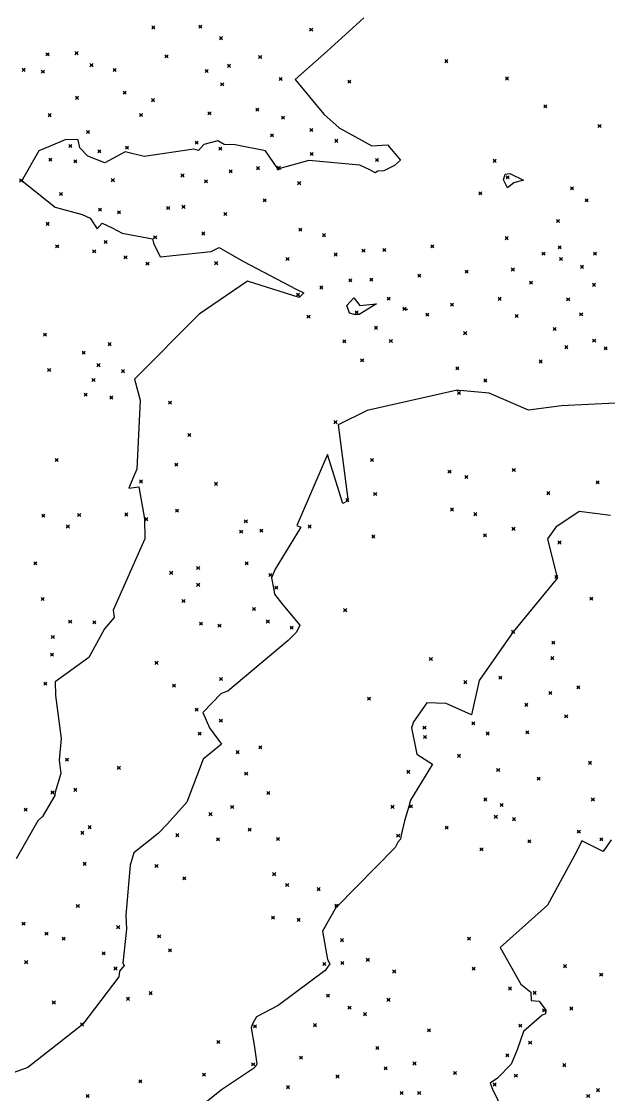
# Model space of a CAD drawing. Header units: inches. Extents: x 1411897 to 1412713, y 4930955 to 4931789.
# Drawn here: x 1412169.2 to 1412206.8, y 4931387.4 to 4931456.2 of the extents above; entities that cross this region are included whole.
import ezdxf

# ---------------------------------------------------------------- set-up
doc = ezdxf.new("R2010")
doc.units = ezdxf.units.IN
doc.header["$MEASUREMENT"] = 0
doc.header["$PDMODE"] = 35
doc.header["$PDSIZE"] = 0.1

msp = doc.modelspace()

# ---------------------------------------------------------------- linework, layer by layer
at = {"color": 2, "true_color": 0xf1eb1f}
for p, q in [((1412191.119, 4931456.476), (1412188.761, 4931454.332)), ((1412188.761, 4931454.332), (1412186.707, 4931452.517)), ((1412186.707, 4931452.517), (1412188.551, 4931450.308)), ((1412188.551, 4931450.308), (1412189.537, 4931449.434)), ((1412189.537, 4931449.434), (1412191.643, 4931448.26)), ((1412172.004, 4931448.686), (1412170.995, 4931448.252)), ((1412172.798, 4931448.664), (1412172.004, 4931448.686)), ((1412172.891, 4931448.15), (1412172.798, 4931448.664)), ((1412181.762, 4931448.601), (1412180.85, 4931448.364)), ((1412182.162, 4931448.345), (1412181.762, 4931448.601)), ((1412170.267, 4931447.943), (1412169.213, 4931446.103)), ((1412170.995, 4931448.252), (1412170.267, 4931447.943)), ((1412173.409, 4931447.612), (1412172.891, 4931448.15)), ((1412175.806, 4931447.888), (1412174.499, 4931447.178)), ((1412177.031, 4931447.596), (1412175.806, 4931447.888)), ((1412180.213, 4931448.047), (1412177.031, 4931447.596)), ((1412180.523, 4931447.971), (1412180.213, 4931448.047)), ((1412180.85, 4931448.364), (1412180.523, 4931447.971)), ((1412182.873, 4931448.335), (1412182.162, 4931448.345)), ((1412184.803, 4931447.943), (1412182.873, 4931448.335)), ((1412185.552, 4931446.858), (1412184.803, 4931447.943)), ((1412191.643, 4931448.26), (1412192.643, 4931448.333)), ((1412192.643, 4931448.333), (1412193.48, 4931447.35)), ((1412174.499, 4931447.178), (1412173.409, 4931447.612)), ((1412187.594, 4931447.339), (1412185.73, 4931446.815)), ((1412190.864, 4931447.035), (1412187.594, 4931447.339)), ((1412191.511, 4931446.722), (1412190.864, 4931447.035)), ((1412193.48, 4931447.35), (1412193.086, 4931446.999)), ((1412185.607, 4931446.715), (1412185.552, 4931446.858)), ((1412185.73, 4931446.815), (1412185.607, 4931446.715)), ((1412191.84, 4931446.546), (1412191.511, 4931446.722)), ((1412192.02, 4931446.636), (1412191.84, 4931446.546)), ((1412192.407, 4931446.665), (1412192.02, 4931446.636)), ((1412193.086, 4931446.999), (1412192.407, 4931446.665)), ((1412200.079, 4931446.092), (1412200.195, 4931446.445)), ((1412200.195, 4931446.445), (1412200.481, 4931446.498)), ((1412200.481, 4931446.498), (1412201.373, 4931446.077)), ((1412169.213, 4931446.103), (1412169.193, 4931446.032)), ((1412169.193, 4931446.032), (1412171.315, 4931444.337)), ((1412200.338, 4931445.587), (1412200.079, 4931446.092)), ((1412200.744, 4931445.908), (1412200.338, 4931445.587)), ((1412201.373, 4931446.077), (1412200.744, 4931445.908)), ((1412171.315, 4931444.337), (1412173.055, 4931443.872)), ((1412173.055, 4931443.872), (1412173.557, 4931443.637)), ((1412173.557, 4931443.637), (1412174.019, 4931442.942)), ((1412174.019, 4931442.942), (1412174.344, 4931443.321)), ((1412174.344, 4931443.321), (1412174.971, 4931443.013)), ((1412174.971, 4931443.013), (1412175.609, 4931442.673)), ((1412175.609, 4931442.673), (1412177.572, 4931442.303)), ((1412177.572, 4931442.303), (1412177.621, 4931442.034)), ((1412177.621, 4931442.034), (1412178.059, 4931441.162)), ((1412181.322, 4931441.5), (1412181.834, 4931441.748)), ((1412181.834, 4931441.748), (1412183.401, 4931440.853)), ((1412178.059, 4931441.162), (1412181.322, 4931441.5)), ((1412183.401, 4931440.853), (1412186.785, 4931439.088)), ((1412183.649, 4931439.592), (1412180.561, 4931437.468)), ((1412186.98, 4931438.544), (1412183.649, 4931439.592)), ((1412186.785, 4931439.088), (1412187.273, 4931438.848)), ((1412187.273, 4931438.848), (1412186.98, 4931438.544)), ((1412190.025, 4931438.037), (1412190.478, 4931438.525)), ((1412190.478, 4931438.525), (1412190.854, 4931438.023)), ((1412191.929, 4931438.135), (1412190.82, 4931437.462)), ((1412190.854, 4931438.023), (1412191.929, 4931438.135)), ((1412180.561, 4931437.468), (1412176.418, 4931433.318)), ((1412190.206, 4931437.55), (1412190.025, 4931438.037)), ((1412190.592, 4931437.43), (1412190.206, 4931437.55)), ((1412190.82, 4931437.462), (1412190.592, 4931437.43)), ((1412193.709, 4931437.806), (1412193.617, 4931437.892)), ((1412193.617, 4931437.892), (1412193.739, 4931437.841)), ((1412193.724, 4931437.805), (1412193.709, 4931437.806)), ((1412193.926, 4931437.771), (1412193.724, 4931437.805)), ((1412193.739, 4931437.841), (1412193.926, 4931437.771)), ((1412176.418, 4931433.318), (1412176.764, 4931431.968)), ((1412197.209, 4931432.59), (1412197.02, 4931432.573)), ((1412197.515, 4931432.56), (1412197.209, 4931432.59)), ((1412176.764, 4931431.968), (1412176.55, 4931427.539)), ((1412196.84, 4931432.548), (1412191.327, 4931431.301)), ((1412197.02, 4931432.573), (1412196.84, 4931432.548)), ((1412199.17, 4931432.406), (1412197.515, 4931432.56)), ((1412201.693, 4931431.319), (1412199.17, 4931432.406)), ((1412191.327, 4931431.301), (1412189.469, 4931430.375)), ((1412203.807, 4931431.602), (1412201.693, 4931431.319)), ((1412207.272, 4931431.777), (1412203.807, 4931431.602)), ((1412189.469, 4931430.375), (1412190.097, 4931425.61)), ((1412188.789, 4931428.479), (1412186.824, 4931423.928)), ((1412189.768, 4931425.345), (1412188.789, 4931428.479)), ((1412176.55, 4931427.539), (1412176.271, 4931426.892)), ((1412176.271, 4931426.892), (1412176.043, 4931426.324)), ((1412176.043, 4931426.324), (1412176.679, 4931426.412)), ((1412176.679, 4931426.412), (1412177.058, 4931424.354)), ((1412190.091, 4931425.507), (1412189.768, 4931425.345)), ((1412190.114, 4931425.562), (1412190.091, 4931425.507)), ((1412190.097, 4931425.61), (1412190.114, 4931425.562)), ((1412177.058, 4931424.354), (1412177.077, 4931423.075)), ((1412204.926, 4931424.814), (1412203.445, 4931423.827)), ((1412206.935, 4931424.557), (1412204.926, 4931424.814)), ((1412187.083, 4931423.811), (1412185.427, 4931421.127)), ((1412186.824, 4931423.928), (1412187.083, 4931423.811)), ((1412203.445, 4931423.827), (1412202.904, 4931423.066)), ((1412177.077, 4931423.075), (1412175.04, 4931418.498)), ((1412202.904, 4931423.066), (1412203.48, 4931420.735)), ((1412185.427, 4931421.127), (1412185.204, 4931420.57)), ((1412185.204, 4931420.57), (1412185.355, 4931419.801)), ((1412203.463, 4931420.474), (1412200.7, 4931417.11)), ((1412203.55, 4931420.58), (1412203.463, 4931420.474)), ((1412203.48, 4931420.735), (1412203.55, 4931420.58)), ((1412185.355, 4931419.801), (1412185.395, 4931419.518)), ((1412185.395, 4931419.518), (1412185.92, 4931418.85)), ((1412185.92, 4931418.85), (1412187.007, 4931417.54)), ((1412175.04, 4931418.498), (1412175.093, 4931418.02)), ((1412175.093, 4931418.02), (1412174.477, 4931417.299)), ((1412187.007, 4931417.54), (1412186.792, 4931417.093)), ((1412174.477, 4931417.299), (1412173.48, 4931415.463)), ((1412186.792, 4931417.093), (1412186.274, 4931416.547)), ((1412200.7, 4931417.11), (1412198.518, 4931413.994)), ((1412186.274, 4931416.547), (1412182.406, 4931413.304)), ((1412173.48, 4931415.463), (1412171.308, 4931413.896)), ((1412171.308, 4931413.896), (1412171.348, 4931413.027)), ((1412198.518, 4931413.994), (1412198.033, 4931411.796)), ((1412171.348, 4931413.027), (1412171.694, 4931410.263)), ((1412181.957, 4931413.163), (1412180.784, 4931411.94)), ((1412182.406, 4931413.304), (1412181.957, 4931413.163)), ((1412195.158, 4931412.551), (1412194.306, 4931411.328)), ((1412196.402, 4931412.511), (1412195.158, 4931412.551)), ((1412198.033, 4931411.796), (1412196.402, 4931412.511)), ((1412180.784, 4931411.94), (1412181.213, 4931410.96)), ((1412194.306, 4931411.328), (1412194.172, 4931410.955)), ((1412181.213, 4931410.96), (1412181.982, 4931409.898)), ((1412194.172, 4931410.955), (1412194.517, 4931409.27)), ((1412171.694, 4931410.263), (1412171.569, 4931408.873)), ((1412181.982, 4931409.898), (1412180.808, 4931408.949)), ((1412194.517, 4931409.27), (1412195.532, 4931408.624)), ((1412171.569, 4931408.873), (1412171.692, 4931408.035)), ((1412180.808, 4931408.949), (1412179.756, 4931406.19)), ((1412195.532, 4931408.624), (1412194.118, 4931406.315)), ((1412171.692, 4931408.035), (1412171.325, 4931406.83)), ((1412171.291, 4931406.618), (1412170.502, 4931405.267)), ((1412171.325, 4931406.83), (1412171.291, 4931406.618)), ((1412179.756, 4931406.19), (1412178.533, 4931404.79)), ((1412194.001, 4931405.916), (1412193.735, 4931404.98)), ((1412194.118, 4931406.315), (1412194.001, 4931405.916)), ((1412170.502, 4931405.267), (1412170.206, 4931404.989)), ((1412170.206, 4931404.989), (1412168.825, 4931402.548)), ((1412178.533, 4931404.79), (1412177.921, 4931404.182)), ((1412193.735, 4931404.98), (1412193.525, 4931404.074)), ((1412177.921, 4931404.182), (1412176.355, 4931402.94)), ((1412193.475, 4931403.816), (1412193.308, 4931403.629)), ((1412193.525, 4931404.074), (1412193.475, 4931403.816)), ((1412205.115, 4931403.702), (1412204.781, 4931403.045)), ((1412206.482, 4931403.028), (1412205.115, 4931403.702)), ((1412206.992, 4931403.764), (1412206.482, 4931403.028)), ((1412193.133, 4931403.275), (1412189.392, 4931399.478)), ((1412193.308, 4931403.629), (1412193.133, 4931403.275)), ((1412204.781, 4931403.045), (1412202.905, 4931399.581)), ((1412176.355, 4931402.94), (1412176.135, 4931402.141)), ((1412176.135, 4931402.141), (1412175.849, 4931398.949)), ((1412202.905, 4931399.581), (1412199.866, 4931396.866)), ((1412175.849, 4931398.949), (1412175.893, 4931398.05)), ((1412189.361, 4931399.487), (1412188.476, 4931397.922)), ((1412189.392, 4931399.478), (1412189.361, 4931399.487)), ((1412175.893, 4931398.05), (1412175.666, 4931395.87)), ((1412188.476, 4931397.922), (1412188.797, 4931396.101)), ((1412199.866, 4931396.866), (1412201.197, 4931394.523)), ((1412175.751, 4931395.707), (1412175.437, 4931395.347)), ((1412175.666, 4931395.87), (1412175.751, 4931395.707)), ((1412188.937, 4931395.828), (1412188.631, 4931395.383)), ((1412188.797, 4931396.101), (1412188.937, 4931395.828)), ((1412175.412, 4931394.981), (1412173.085, 4931391.955)), ((1412175.437, 4931395.347), (1412175.412, 4931394.981)), ((1412188.631, 4931395.383), (1412185.62, 4931393.15)), ((1412201.197, 4931394.523), (1412201.834, 4931394.004)), ((1412201.834, 4931394.004), (1412201.865, 4931393.468)), ((1412201.865, 4931393.468), (1412202.365, 4931393.437)), ((1412202.365, 4931393.437), (1412202.795, 4931392.847)), ((1412185.62, 4931393.15), (1412184.238, 4931392.412)), ((1412202.795, 4931392.847), (1412202.777, 4931392.605)), ((1412184.238, 4931392.412), (1412183.968, 4931391.973)), ((1412202.557, 4931392.532), (1412201.37, 4931391.487)), ((1412202.777, 4931392.605), (1412202.557, 4931392.532)), ((1412173.042, 4931391.906), (1412169.566, 4931389.184)), ((1412173.05, 4931391.921), (1412173.042, 4931391.906)), ((1412173.085, 4931391.955), (1412173.05, 4931391.921)), ((1412183.968, 4931391.973), (1412183.893, 4931391.714)), ((1412183.893, 4931391.714), (1412184.08, 4931390.595)), ((1412201.37, 4931391.487), (1412200.961, 4931390.306)), ((1412184.08, 4931390.595), (1412184.261, 4931389.404)), ((1412200.961, 4931390.306), (1412200.563, 4931389.394)), ((1412184.183, 4931389.264), (1412184.035, 4931389.104)), ((1412184.261, 4931389.404), (1412184.183, 4931389.264)), ((1412200.563, 4931389.394), (1412199.7, 4931388.498)), ((1412169.566, 4931389.184), (1412167.736, 4931388.514)), ((1412184.035, 4931389.104), (1412181.987, 4931387.74)), ((1412199.7, 4931388.498), (1412199.227, 4931388.165)), ((1412199.227, 4931388.165), (1412199.385, 4931387.774)), ((1412181.987, 4931387.74), (1412180.898, 4931386.871)), ((1412199.385, 4931387.774), (1412200.023, 4931386.451))]:
    msp.add_line(p, q, dxfattribs=at)
for p in [(1412180.63, 4931455.91), (1412177.62, 4931455.86), (1412187.74, 4931455.72), (1412181.96, 4931455.17), (1412170.83, 4931454.14), (1412172.69, 4931454.21), (1412178.46, 4931454.01), (1412184.47, 4931453.96), (1412169.3, 4931453.14), (1412173.65, 4931453.44), (1412175.14, 4931453.13), (1412182.47, 4931453.4), (1412196.41, 4931453.7), (1412170.53, 4931453.02), (1412181.04, 4931453.07), (1412185.79, 4931452.55), (1412200.31, 4931452.59), (1412182.03, 4931452.22), (1412190.19, 4931452.39), (1412172.72, 4931451.35), (1412175.78, 4931451.68), (1412177.59, 4931451.2), (1412184.29, 4931450.59), (1412202.76, 4931450.8), (1412170.96, 4931450.24), (1412176.83, 4931450.25), (1412181.22, 4931450.35), (1412185.94, 4931450.08), (1412173.42, 4931449.16), (1412187.75, 4931449.29), (1412206.24, 4931449.54), (1412180.4, 4931448.48), (1412185.23, 4931448.94), (1412189.35, 4931448.59), (1412172.29, 4931448.26), (1412174.15, 4931447.92), (1412175.92, 4931448.15), (1412181.92, 4931448.09), (1412187.77, 4931447.75), (1412171.01, 4931447.39), (1412172.61, 4931447.28), (1412191.96, 4931447.36), (1412199.51, 4931447.31), (1412179.49, 4931446.37), (1412182.58, 4931446.63), (1412184.33, 4931446.84), (1412185.67, 4931446.86), (1412200.35, 4931446.25), (1412169.14, 4931446.05), (1412175.02, 4931446.07), (1412181, 4931446), (1412186.97, 4931445.88), (1412171.69, 4931445.18), (1412198.6, 4931445.23), (1412204.48, 4931445.55), (1412178.57, 4931444.29), (1412179.55, 4931444.36), (1412184.76, 4931444.77), (1412205.41, 4931444.77), (1412174.19, 4931444.18), (1412175.42, 4931444), (1412182.23, 4931443.9), (1412170.84, 4931443.27), (1412187.05, 4931442.9), (1412203.58, 4931443.45), (1412177.73, 4931442.41), (1412180.82, 4931442.65), (1412188.57, 4931442.54), (1412200.28, 4931442.35), (1412171.45, 4931441.83), (1412173.82, 4931441.5), (1412174.56, 4931442.11), (1412191.1, 4931441.55), (1412192.44, 4931441.59), (1412195.52, 4931441.82), (1412203.68, 4931441.76), (1412175.83, 4931441.12), (1412181.65, 4931440.75), (1412186.22, 4931441.02), (1412189.32, 4931441.3), (1412202.65, 4931441.36), (1412203.77, 4931441.01), (1412205.95, 4931441.35), (1412177.24, 4931440.72), (1412197.72, 4931440.2), (1412200.68, 4931440.34), (1412205.12, 4931440.51), (1412190.26, 4931439.64), (1412191.6, 4931439.69), (1412194.68, 4931439.94), (1412201.85, 4931439.49), (1412186.89, 4931438.73), (1412188.39, 4931439.19), (1412205.89, 4931439.36), (1412192.71, 4931438.47), (1412196.77, 4931438.09), (1412199.84, 4931438.46), (1412204.23, 4931438.43), (1412187.57, 4931437.32), (1412190.66, 4931437.59), (1412193.73, 4931437.82), (1412195.2, 4931437.45), (1412200.92, 4931437.36), (1412205.06, 4931437.47), (1412170.66, 4931436.16), (1412191.9, 4931436.6), (1412197.62, 4931436.26), (1412203.37, 4931436.52), (1412174.82, 4931435.55), (1412189.87, 4931435.73), (1412192.85, 4931435.76), (1412204.11, 4931435.36), (1412205.9, 4931435.78), (1412206.64, 4931435.29), (1412173.15, 4931435.01), (1412170.93, 4931433.9), (1412174.1, 4931434.21), (1412191.01, 4931434.51), (1412197.12, 4931434), (1412202.47, 4931434.44), (1412173.78, 4931433.25), (1412175.67, 4931433.82), (1412198.91, 4931433.22), (1412173.27, 4931432.32), (1412174.92, 4931432.13), (1412178.68, 4931431.8), (1412197.22, 4931432.42), (1412189.3, 4931430.55), (1412179.93, 4931429.73), (1412171.42, 4931428.12), (1412179.09, 4931427.83), (1412191.64, 4931428.13), (1412196.62, 4931427.38), (1412197.69, 4931427.04), (1412200.74, 4931427.49), (1412176.83, 4931426.75), (1412181.63, 4931426.6), (1412206.12, 4931426.69), (1412191.85, 4931425.95), (1412202.95, 4931426), (1412190.06, 4931425.55), (1412196.77, 4931424.95), (1412170.56, 4931424.55), (1412172.86, 4931424.6), (1412175.88, 4931424.63), (1412177.16, 4931424.33), (1412179.13, 4931424.88), (1412198.27, 4931424.65), (1412172.13, 4931423.86), (1412183.55, 4931424.2), (1412184.54, 4931423.59), (1412187.65, 4931423.86), (1412200.72, 4931423.71), (1412183.25, 4931423.53), (1412191.73, 4931423.22), (1412198.9, 4931423.3), (1412203.67, 4931422.84), (1412170.04, 4931421.5), (1412183.61, 4931421.5), (1412178.76, 4931420.89), (1412180.49, 4931421.2), (1412180.49, 4931420.12), (1412185.12, 4931420.75), (1412203.47, 4931420.63), (1412185.5, 4931419.94), (1412170.52, 4931419.22), (1412179.55, 4931419.08), (1412205.72, 4931419.24), (1412184.07, 4931418.57), (1412189.92, 4931418.5), (1412172.28, 4931417.76), (1412173.83, 4931417.72), (1412180.68, 4931417.63), (1412181.86, 4931417.51), (1412184.96, 4931417.77), (1412186.49, 4931417.37), (1412171.17, 4931416.78), (1412200.7, 4931417.11), (1412203.28, 4931416.41), (1412171.12, 4931415.65), (1412195.42, 4931415.36), (1412203.21, 4931415.42), (1412177.82, 4931415.12), (1412181.96, 4931414.08), (1412199.88, 4931414.17), (1412170.69, 4931413.78), (1412178.94, 4931413.65), (1412197.63, 4931413.88), (1412204.88, 4931413.55), (1412191.45, 4931412.82), (1412203.08, 4931413.19), (1412180.39, 4931412.12), (1412201.55, 4931412.43), (1412181.95, 4931411.41), (1412198.14, 4931411.24), (1412204.1, 4931411.69), (1412180.59, 4931410.58), (1412195.01, 4931410.96), (1412199.07, 4931410.59), (1412201.61, 4931410.67), (1412195.04, 4931410.36), (1412183.02, 4931409.39), (1412184.48, 4931409.7), (1412197.23, 4931409.16), (1412172.08, 4931408.91), (1412205.63, 4931408.71), (1412175.4, 4931408.39), (1412183.57, 4931408.01), (1412193.97, 4931408.13), (1412199.74, 4931408.25), (1412202.33, 4931407.7), (1412171.15, 4931406.81), (1412172.61, 4931406.98), (1412185, 4931406.77), (1412198.91, 4931406.36), (1412205.81, 4931406.36), (1412169.42, 4931405.71), (1412182.67, 4931405.88), (1412192.96, 4931405.89), (1412194.15, 4931405.92), (1412199.96, 4931406.01), (1412181.28, 4931405.42), (1412199.59, 4931405.25), (1412200.75, 4931405.1), (1412173.53, 4931404.58), (1412183.79, 4931404.43), (1412196.44, 4931404.55), (1412204.91, 4931404.29), (1412173.06, 4931404.22), (1412179.16, 4931404.07), (1412181.77, 4931403.81), (1412185.62, 4931403.83), (1412193.32, 4931404.04), (1412201.74, 4931403.67), (1412206.36, 4931403.8), (1412198.67, 4931403.16), (1412173.21, 4931402.23), (1412177.82, 4931402.09), (1412185.37, 4931401.57), (1412179.61, 4931401.3), (1412186.2, 4931400.87), (1412188.22, 4931400.61), (1412172.77, 4931399.53), (1412189.35, 4931399.55), (1412185.29, 4931398.78), (1412169.29, 4931398.39), (1412175.36, 4931398.17), (1412186.94, 4931398.64), (1412170.76, 4931397.76), (1412171.86, 4931397.44), (1412177.99, 4931397.58), (1412197.87, 4931397.44), (1412189.72, 4931397.34), (1412174.43, 4931396.49), (1412178.69, 4931396.69), (1412191.38, 4931396.08), (1412169.46, 4931395.93), (1412175.19, 4931395.52), (1412188.58, 4931395.81), (1412189.74, 4931395.87), (1412193.07, 4931395.33), (1412198.16, 4931395.51), (1412204.02, 4931395.67), (1412206.35, 4931395.13), (1412200.5, 4931394.24), (1412202.08, 4931393.96), (1412171.23, 4931393.34), (1412175.99, 4931393.58), (1412177.44, 4931393.94), (1412188.82, 4931393.78), (1412192.7, 4931393.51), (1412190.2, 4931393.01), (1412191.19, 4931392.59), (1412202.69, 4931392.84), (1412204.43, 4931392.96), (1412173.04, 4931391.93), (1412187.99, 4931391.89), (1412184.14, 4931391.82), (1412195.3, 4931391.55), (1412201.16, 4931391.85), (1412181.79, 4931390.81), (1412201.79, 4931390.76), (1412191.98, 4931390.42), (1412200.33, 4931389.96), (1412184.02, 4931389.37), (1412187.09, 4931389.8), (1412194.37, 4931389.43), (1412203.99, 4931389.32), (1412180.87, 4931388.72), (1412189.43, 4931388.6), (1412192.52, 4931389.12), (1412196.97, 4931388.82), (1412200.87, 4931388.65), (1412176.78, 4931388.29), (1412186.26, 4931387.91), (1412199.52, 4931388.08), (1412173.41, 4931387.34), (1412193.55, 4931387.54), (1412194.67, 4931387.54), (1412205.51, 4931387.34), (1412206.14, 4931387.72)]:
    msp.add_point(p)

doc.saveas('drawing.dxf')
